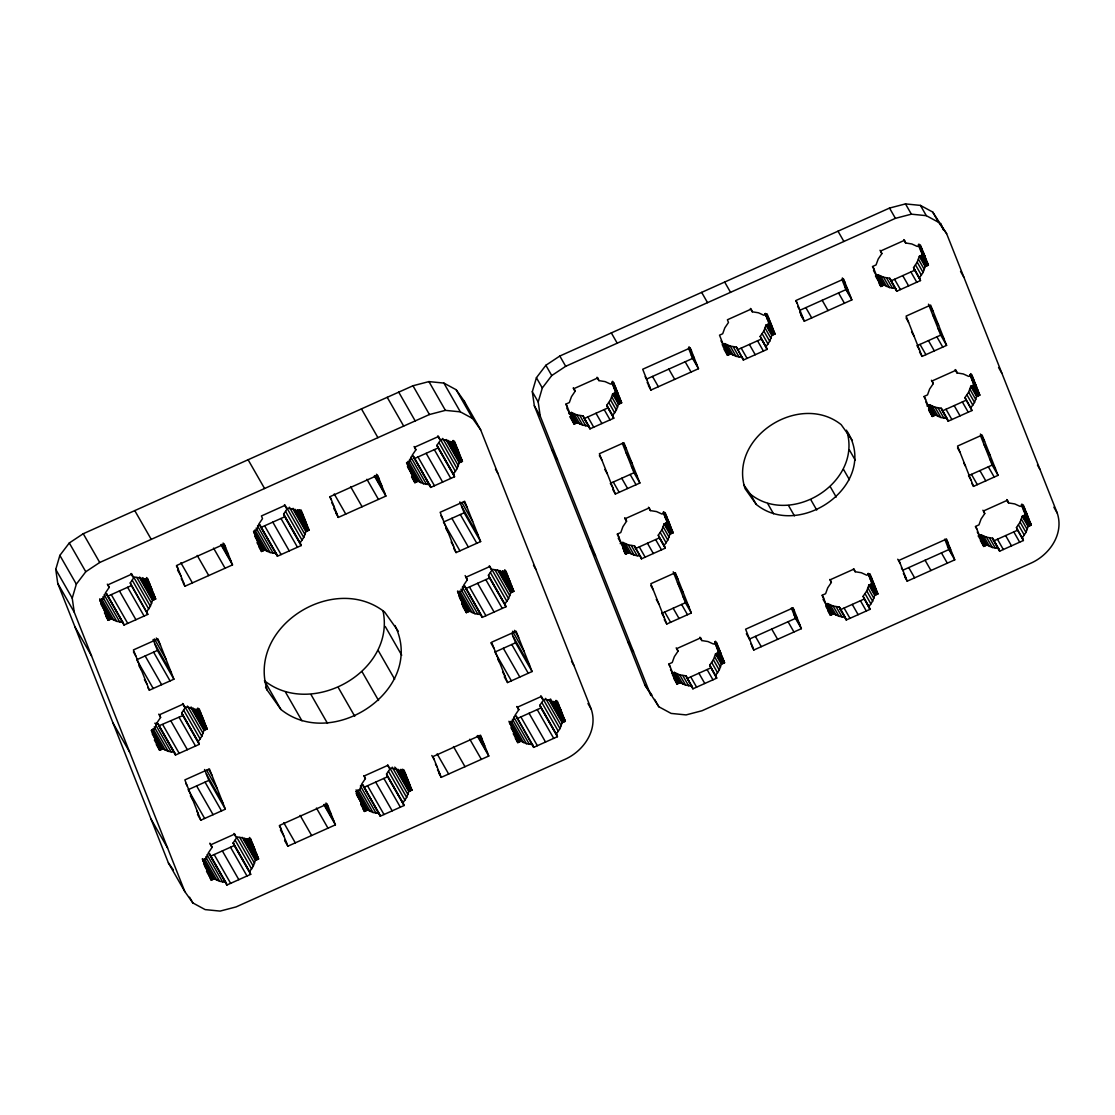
<?xml version="1.0" encoding="UTF-8"?>
<svg xmlns="http://www.w3.org/2000/svg" width="1115" height="1115" viewBox="0 0 1115 1115"><rect width="100%" height="100%" fill="white"/><g stroke="black" fill="none" stroke-linecap="round" stroke-linejoin="round"><path stroke-width="1.5" d="M123.124 622.783L106.483 593.584L124.03 625.055L147.793 614.393L146.734 611.689L150.386 606.281L152.518 600.414L139.333 577.389M201.843 736.248L185.355 707.481L181.703 712.889L182.776 715.593L158.832 725.837L175.473 755.022L199.251 744.36L198.177 741.67L201.843 736.248L203.961 730.381L190.79 707.37M260.743 527.047L277.398 556.232L301.162 545.57L300.088 542.866L303.754 537.458L305.872 531.59L292.701 508.579M211.279 857.672L226.93 885.003L250.694 874.341L249.635 871.637L253.286 866.23L255.419 860.362L242.234 837.351M429.846 485.137L413.205 455.951L430.752 487.408L454.53 476.746L453.457 474.056L457.108 468.635L459.241 462.767L446.056 439.756M379.393 813.908L362.751 784.723L380.299 816.18L404.062 805.518L402.989 802.814L406.654 797.406L408.773 791.538L394.78 767.092M481.304 615.118L464.662 585.919L482.21 617.389L505.973 606.727L504.9 604.023L508.565 598.616L510.698 592.748L497.513 569.737M584.121 418.599L607.884 407.923L606.825 405.233L610.476 399.825L612.609 393.957L615.787 392.522L621.668 402.794L618.49 404.229L616.358 410.097L612.706 415.505L613.766 418.209L590.002 428.871L583.047 415.895L576.859 414.905L571.424 412.425L568.748 413.637M516.649 717.252L533.653 747.371L557.43 736.694L556.357 734.005L560.009 728.583L562.141 722.715L548.956 699.704M620.191 543.604L622.881 542.406L628.303 544.873L634.505 545.876L635.564 548.566L659.341 537.904L658.268 535.2L661.92 529.792L664.052 523.925L667.23 522.503L673.112 532.775L669.934 534.197L667.801 540.064L664.15 545.486L665.223 548.176L641.446 558.838L635.034 547.228M767.134 349.385L760.179 336.409L763.831 331.002L765.963 325.134L769.141 323.712L775.037 333.984L771.845 335.406L769.712 341.274L766.061 346.681L767.134 349.385L743.357 360.047L736.416 347.086L730.213 346.082L724.792 343.615L722.102 344.814M716.666 678.157L709.711 665.181L713.377 659.773L715.509 653.906L718.687 652.47L724.569 662.742L721.391 664.178L719.259 670.045L715.607 675.453L716.666 678.157L692.903 688.819L685.948 675.843L679.76 674.854L674.324 672.373L671.648 673.585M920.488 280.562L913.547 267.586L917.199 262.178L919.331 256.311L922.509 254.889L928.391 265.161L925.213 266.583L923.081 272.45L919.429 277.872L920.488 280.562L896.725 291.238L890.676 280.534M870.035 609.334L863.08 596.358L866.731 590.95L868.864 585.082L872.041 583.661L877.937 593.933L874.745 595.354L872.613 601.222L868.961 606.63L870.035 609.334L846.257 619.996L840.208 609.306M926.913 405.971L929.603 404.773L935.039 407.24L941.227 408.229L942.287 410.933L966.064 400.271L964.991 397.567L968.642 392.159L970.775 386.292L973.952 384.856L979.848 395.142L976.656 396.564L974.524 402.431L970.872 407.839L971.946 410.543L948.168 421.205L942.969 411.979M978.371 535.939L981.047 534.74L986.482 537.221L992.671 538.211L993.744 540.9L1017.507 530.238L1016.448 527.548L1020.1 522.127L1022.232 516.259L1025.41 514.837L1031.291 525.109L1028.114 526.531L1025.981 532.399L1022.33 537.82L1023.389 540.51L999.625 551.186L993.577 540.482M55.75 569.403L59.862 555.395L69.297 542.977L83.249 533.723L412.968 385.762L428.927 381.595L443.868 383.086L456.16 389.734L464.175 401.052L480.649 429.819L591.271 709.265C598.114 729.74 584.107 750.381 565.779 758.967L236.059 906.927L220.101 911.094L205.16 909.603L192.881 902.955L184.853 891.638L168.379 862.871L57.757 583.424L55.75 569.403L72.224 598.17L74.245 612.191L184.853 891.638M72.224 598.17L76.336 584.162L85.771 571.744L99.723 562.49L429.442 414.529L445.401 410.362L460.342 411.853L472.635 418.501L480.649 429.819M532.315 391.713L536.427 377.706L545.862 365.288L559.814 356.033L889.519 208.073L905.491 203.906L920.419 205.397L932.711 212.045L946.621 233.634L1057.243 513.081C1064.086 533.555 1050.079 554.197 1031.751 562.782L702.032 710.743L686.073 714.91L671.132 713.419L658.84 706.771L644.944 685.181L534.322 405.735L532.315 391.713L538.197 401.985L540.204 416.007L650.826 695.453M538.197 401.985L542.308 387.978L551.744 375.56L565.695 366.305L895.415 218.345L911.373 214.178L926.314 215.669L938.607 222.317L946.621 233.634M395.017 625.557C426.097 689.042 332.953 751.524 280.91 709.461L264.422 680.694C311.712 718.408 395.644 671.495 383.058 611.09M743.844 484.941L750.395 494.168C791.72 527.102 863.149 481.792 846.522 430.181M852.404 440.453L841.17 424.648C799.831 391.713 728.402 437.024 745.043 488.635L756.277 504.44C800.375 540.371 879.568 483.562 847.358 431.644M107.556 596.288L131.319 585.626L130.26 582.922L133.911 577.514L150.386 606.281M276.492 553.96L259.851 524.775L260.91 527.465L284.687 516.803L283.614 514.099L287.28 508.691L303.754 537.458M414.278 458.641L438.056 447.979L436.982 445.289L440.634 439.868L457.108 468.635M226.024 882.732L209.383 853.533L210.456 856.236L234.22 845.574L233.16 842.87L236.812 837.463L253.286 866.23M465.736 588.622L489.499 577.96L488.426 575.256L492.091 569.849L508.565 598.616M363.811 787.413L387.588 776.751L386.515 774.047L390.18 768.639L406.654 797.406M532.747 745.085L516.106 715.9L517.179 718.604L540.942 707.927L539.883 705.238L543.535 699.816L560.009 728.583M152.518 600.414L155.696 598.978L147.724 578.838L144.546 580.26L139.11 577.793L132.922 576.789L131.849 574.1L108.085 584.762L109.145 587.452L105.493 592.873L103.361 598.741L100.183 600.177L108.155 620.316L111.347 618.881L116.768 621.362L122.957 622.351L124.03 625.055M203.961 730.381L207.153 728.959L199.181 708.819L196.003 710.241L190.567 707.76L184.365 706.771L183.306 704.067L159.529 714.743L160.602 717.433L156.936 722.855L154.818 728.722L151.64 730.144L159.612 750.284L162.79 748.862L168.226 751.329L174.414 752.332L175.473 755.022M459.241 462.767L462.418 461.345L454.446 441.206L451.268 442.627L445.833 440.146L439.644 439.157L438.571 436.467L414.808 447.129L415.867 449.819L412.216 455.241L410.083 461.108L406.905 462.53L414.878 482.683L418.069 481.248L423.491 483.729L429.679 484.718L430.752 487.408M255.419 860.362L258.596 858.926L250.624 838.787L247.446 840.208L242.011 837.741L235.822 836.738L234.749 834.048L210.986 844.71L212.045 847.4L208.394 852.822L206.261 858.689L203.083 860.125L211.056 880.265L214.247 878.843L219.669 881.31L225.857 882.299L226.93 885.003M621.668 402.794L613.696 382.654L610.518 384.076L605.083 381.609L598.88 380.605L597.821 377.915L574.058 388.578L575.117 391.267L571.465 396.689L569.333 402.557L566.155 403.992L574.127 424.132L577.305 422.71L582.741 425.177L588.929 426.167L590.002 428.871M510.698 592.748L513.876 591.312L505.903 571.173L502.726 572.594L497.29 570.127L491.088 569.124L490.029 566.434L466.251 577.096L467.324 579.786L463.673 585.208L461.54 591.075L458.363 592.511L466.335 612.651L469.513 611.229L474.948 613.696L481.136 614.686L482.21 617.389M408.773 791.538L411.965 790.117L403.992 769.963L400.815 771.399L395.379 768.918L389.177 767.914L388.118 765.224L364.34 775.901L365.413 778.591L361.748 783.998L359.629 789.88L356.452 791.302L364.424 811.441L367.602 810.02L373.037 812.487L379.225 813.49L380.299 816.18M673.112 532.775L665.139 512.635L661.962 514.057L656.526 511.576L650.338 510.586L649.278 507.896L625.501 518.559L626.56 521.249L622.909 526.67L620.776 532.538L617.599 533.96L625.585 554.113L628.762 552.678L634.198 555.159L640.386 556.148L641.446 558.838M562.141 722.715L565.319 721.293L557.347 701.154L554.169 702.575L548.733 700.095L542.545 699.105L541.472 696.415L517.708 707.077L518.768 709.767L515.116 715.189L512.984 721.057L509.806 722.478L517.778 742.632L520.97 741.196L526.392 743.677L532.58 744.667L533.653 747.371M928.391 265.161L920.419 245.021L917.241 246.443L911.805 243.962L905.617 242.972L904.544 240.283L880.78 250.945L881.84 253.635L878.188 259.056L876.055 264.924L872.878 266.346L880.85 286.499L884.028 285.064L889.463 287.545L895.652 288.534L896.725 291.238M724.569 662.742L716.597 642.602L713.419 644.024L707.983 641.557L701.781 640.554L700.722 637.864L676.958 648.526L678.018 651.216L674.366 656.637L672.234 662.505L669.056 663.941L677.028 684.08L680.206 682.659L685.641 685.126L691.83 686.115L692.903 688.819M979.848 395.142L971.862 374.988L968.698 376.41L963.262 373.943L957.06 372.94L956.001 370.25L932.224 380.912L933.297 383.616L929.631 389.024L927.513 394.891L924.335 396.327L932.307 416.466L935.485 415.045L940.921 417.512L947.109 418.515L948.168 421.205M877.937 593.933L869.951 573.779L866.773 575.215L861.337 572.734L855.149 571.73L854.09 569.04L830.313 579.716L831.386 582.406L827.72 587.814L825.602 593.696L822.41 595.117L830.396 615.257L833.574 613.835L839.01 616.302L845.198 617.306L846.257 619.996M1031.291 525.109L1023.319 504.97L1020.141 506.391L1014.706 503.91L1008.518 502.921L1007.444 500.231L983.681 510.893L984.74 513.583L981.088 519.005L978.956 524.872L975.778 526.294L983.751 546.448L986.928 545.012L992.364 547.493L998.552 548.482L999.625 551.186M259.042 547.186L261.523 551.493L264.701 550.071L270.137 552.538L276.325 553.542L277.398 556.232M305.872 531.59L309.064 530.169L301.092 510.015L297.914 511.45L292.478 508.97L286.276 507.966L284.464 504.677M895.652 288.534L889.77 278.262L883.582 277.259L878.146 274.792L875.47 275.99L881.352 286.276M184.965 586.225L232.505 564.901L224.282 544.106L176.741 565.43L184.965 586.225L183.32 583.354M338.333 517.416L385.874 496.077L377.637 475.283L330.096 496.621L338.333 517.416L335.852 513.095M646.533 379.114L692.596 358.445L698.478 368.717L650.937 390.055L648.414 385.651M799.901 310.291L845.964 289.621L851.846 299.893L804.305 321.231L800.932 315.364M737.475 349.776L761.252 339.113M914.607 270.29L890.843 280.952L889.77 278.262M724.123 349.441L727.496 355.309L730.673 353.887L736.109 356.354L742.297 357.357L743.357 360.047M147.724 687.342L149.368 690.213L173.898 679.202L157.424 650.435L136.727 659.732L153.201 688.499M453.624 548.259L456.091 552.58L480.635 541.569L464.161 512.802L443.449 522.085L459.924 550.852M610.727 483.185L633.989 472.746L639.871 483.018L615.341 494.029L612.818 489.624M917.45 345.538L940.712 335.113L946.593 345.385L922.063 356.396L919.541 351.992M197.522 814.438L200.812 820.194L225.355 809.183L208.881 780.416L188.17 789.699L204.658 818.466M504.245 676.791L507.548 682.547L532.078 671.537L515.604 642.77L494.907 652.066L511.381 680.833M662.185 613.152L685.446 602.727L691.328 612.999L666.784 624.01L664.261 619.606M968.907 475.52L992.169 465.08L998.05 475.352L973.507 486.363L971.834 483.436M845.198 617.306L839.316 607.034L833.114 606.03L827.692 603.563L826.104 604.274L831.985 614.546M287.865 846.187L335.406 824.849L327.183 804.054L279.642 825.379L287.865 846.187L284.576 840.431M441.233 777.364L488.774 756.026L480.537 735.231L432.996 756.569L441.233 777.364L438.753 773.043M749.433 639.062L795.497 618.393L801.378 628.665L753.838 650.003L752.151 647.062M902.802 570.239L948.865 549.57L954.747 559.841L907.206 581.18L904.683 576.776M687.021 678.547L710.785 667.885M864.153 599.062L840.376 609.724L839.316 607.034M750.395 308.437L752.249 311.782L758.437 312.785L763.873 315.266L767.05 313.831L775.037 333.984M154.762 723.259L157.94 723.565L174.581 752.75M398.32 631.313L384.605 611.996C333.859 572.065 246.945 626.686 267.196 690.143L280.91 709.461M644.944 685.181L651.954 695.091M168.379 862.871L173.396 869.951M932.711 212.045L938.607 222.317M960.545 271.433L963.904 277.3M920.419 205.397L926.314 215.669M905.491 203.906L911.373 214.178M998.566 367.49L1001.925 373.358M919.025 244.129L922.384 249.997M918.704 244.617L923.75 253.426M918.565 244.91C936.614 278.513 908.488 222.777 922.509 254.889M919.178 246.471L925.06 256.743M920.53 249.899L926.412 260.171M921.896 253.328L927.778 263.6M922.007 255.112L927.889 265.384M920.92 255.6L926.802 265.872M919.819 256.088L925.715 266.36M919.331 256.311L925.213 266.583M1037.438 465.011L1039.947 469.415M889.519 208.073L895.415 218.345M918.467 259.279L924.349 269.565M917.199 262.178L923.081 272.45M903.763 239.613L905.617 242.972M915.554 264.966L921.436 275.238M1053.87 507.2L1057.243 513.081M913.547 267.586L919.596 278.29M914.077 268.938L920.321 280.144M970.803 373.609L972.489 376.549M970.482 374.096L973.841 379.978M970.148 374.598L975.193 383.393M969.938 374.696L975.82 384.968M910.899 271.962L916.781 282.234M970.621 376.452L976.517 386.724M929.785 305.51L933.144 311.392M971.987 379.881L977.869 390.152M973.339 383.309L979.221 393.581M973.465 385.079L979.346 395.365M932.739 314.96L938.621 325.232M972.364 385.581L978.245 395.853M971.277 386.069L977.158 396.341M938.217 328.813L944.112 339.085M970.775 386.292L976.656 396.564M969.911 389.26L975.792 399.532M902.732 275.628L908.613 285.9M968.642 392.159L974.524 402.431M936.879 336.828L942.76 347.099M955.221 369.581L956.893 372.521M955.374 370.013L957.06 372.94M966.998 394.933L972.879 405.219M964.991 397.567L971.04 408.257M965.52 398.919L971.946 410.543M880 250.276L881.84 253.635M894.551 279.294L900.432 289.565M928.447 340.619L934.328 350.89M1021.925 504.078L1025.284 509.945M1021.605 504.565L1026.65 513.374M962.343 401.93L968.224 412.202M1022.079 506.419L1027.96 516.691M980.392 434.028L984.587 441.359M1023.431 509.848L1029.312 520.12M1024.796 513.276L1030.678 523.548M889.937 278.68L896.195 289.886M1024.908 515.06L1030.79 525.332M984.197 444.941L990.078 455.213M1023.821 515.548L1029.702 525.82M886.606 277.956L892.488 288.228M989.674 458.781L995.556 469.067M1022.72 516.036L1028.615 526.308M1022.232 516.259L1028.114 526.531M883.582 277.259L889.463 287.545M1021.368 519.228L1027.249 529.514M906.077 317.998L908.6 322.402M920.014 344.396L925.896 354.668M880.752 276.213L886.634 286.485M954.175 405.595L960.057 415.867M911.568 331.838L914.091 336.242M1020.1 522.127L1025.981 532.399M878.146 274.792L884.028 285.064M988.336 466.809L994.218 477.081M1006.664 499.562L1008.35 502.503M1006.831 499.98L1008.518 502.921M877.658 275.015L883.54 285.287M872.446 266.555L874.118 269.496M917.046 345.692L919.568 350.096M876.557 275.503L882.439 285.774M873.505 270.555L876.864 276.422M1018.455 524.914L1024.337 535.186M879.178 283.558L880.85 286.499M1016.448 527.548L1022.859 539.172M1017.34 529.82L1023.389 540.51M931.443 380.257L933.297 383.616M946.008 409.261L951.889 419.547M979.89 470.586L985.785 480.858M1013.8 531.911L1019.681 542.183M941.227 408.229L947.109 418.515M941.395 408.661L947.639 419.853M838.006 231.195L843.888 241.467M938.049 407.923L943.931 418.209M935.039 407.24L940.921 417.512M957.534 447.965L960.057 452.369M971.458 474.377L977.339 484.649M932.196 406.181L938.091 416.453M1005.619 535.576L1011.514 545.848M963.862 463.282L965.534 466.223M929.603 404.773L935.485 415.045M929.102 404.996L934.983 415.268M923.889 396.536L925.575 399.477M968.503 475.673L971.026 480.077M928.015 405.484L933.896 415.756M925.798 401.999L928.321 406.39M928.53 408.912L932.795 416.243M928.934 410.599L932.307 416.466M982.9 510.224L984.74 513.583M997.451 539.242L1003.333 549.514M992.671 538.211L998.719 548.901M993.2 539.562L999.096 549.834M842.369 277.942L844.891 282.346M847.721 289.496L841.839 279.224L845.964 289.621M989.507 537.904L995.388 548.176M844.668 286.374L850.55 296.646M986.482 537.221L992.364 547.493M983.653 536.162L989.535 546.434M981.047 534.74L986.928 545.012M980.559 534.963L986.441 545.235M975.346 526.517L977.019 529.444M977.242 531.966L985.339 545.723M978.301 535.953L984.252 546.225M838.536 292.952L844.417 303.224M980.392 540.566L983.751 546.448M822.187 300.283L828.069 310.569M946.119 539.367L947.792 542.294M950.621 549.444L944.74 539.172L948.865 549.57M947.569 546.322L953.45 556.594M805.838 307.629L811.734 317.9M941.436 552.901L947.318 563.173M795.678 300.743L797.35 303.684M797.657 306.43L800.18 310.834M799.65 312.102L803.009 317.984M925.088 560.232L930.969 570.518M849.309 449.777L855.191 460.063M766.507 314.416L769.029 318.82M765.336 313.44L770.381 322.249M765.127 313.538L771.009 323.81M765.81 315.294L771.705 325.566M767.176 318.723L773.057 328.995M768.528 322.151L774.409 332.423M908.739 567.577L914.635 577.849M768.653 323.935L774.535 334.207M767.552 324.423L773.434 334.695M766.465 324.911L772.347 335.183M765.963 325.134L771.845 335.406M897.728 559.228L900.251 563.632M765.099 328.103L770.981 338.375M901.408 567.842L903.08 570.782M903.387 573.528L905.91 577.932M843.525 469.401L849.407 479.673M763.831 331.002L769.712 341.274M762.186 333.789L768.068 344.061M760.179 336.409L766.228 347.113M760.709 337.761L766.967 348.967M724.666 282.053L730.548 292.325M757.531 340.772L763.413 351.058M749.364 344.437L755.245 354.723M830.327 486.809L836.208 497.081M741.196 348.117L747.078 358.389M869.407 574.364L871.93 578.769M868.237 573.389L873.282 582.197M868.027 573.486L873.909 583.758M868.71 575.242L874.606 585.514M870.076 578.671L875.958 588.943M871.428 582.1L877.31 592.372M736.416 347.086L742.827 358.696M871.554 583.884L877.435 594.156M870.453 584.371L876.334 594.643M733.238 346.779L739.12 357.051M701.656 292.381L707.537 302.653M869.365 584.859L875.247 595.131M868.864 585.082L874.745 595.354M730.213 346.082L736.109 356.354M868 588.051L873.881 598.323M727.384 345.023L733.28 355.295M866.731 590.95L872.613 601.222M724.792 343.615L730.673 353.887M853.463 568.803L855.149 571.73M724.29 343.838L730.172 354.11M723.203 344.326L729.085 354.598M720.987 340.842L723.51 345.246M865.087 593.738L870.968 604.009M722.882 346.291L727.984 355.086M810.842 499.757L816.724 510.029M863.08 596.358L869.129 607.062M863.609 597.71L869.867 608.915M860.432 600.72L866.313 611.006M852.264 604.4L858.146 614.672M788.542 505.555L794.424 515.841M829.699 579.466L831.386 582.406M844.097 608.065L849.978 618.337M839.484 607.452L845.727 618.658M689.014 346.765L691.537 351.169M694.366 358.319L688.485 348.047L692.596 358.445M836.139 606.727L842.02 616.999M691.314 355.197L697.196 365.469M833.114 606.03L839.01 616.302M830.285 604.971L836.18 615.243M827.692 603.563L833.574 613.835M827.191 603.786L833.072 614.058M821.978 595.326L823.664 598.267M823.037 599.312L826.41 605.194M767.622 503.464L773.503 513.736M825.783 606.239L830.884 615.034M685.168 361.776L691.049 372.048M827.874 610.853L830.396 615.257M750.395 494.168L756.277 504.44M668.819 369.107L674.714 379.379M792.751 608.177L794.438 611.118M797.267 618.268L791.385 607.996L795.497 618.393M794.215 615.146L800.096 625.417M652.484 376.438L658.366 386.71M788.068 621.724L793.95 631.996M645.139 376.717L646.825 379.657M647.132 382.389L649.655 386.793M611.327 332.911L617.208 343.183M771.719 629.055L777.615 639.327M612.623 381.274L614.309 384.215M612.302 381.762L615.661 387.63M612.818 383.727L617.027 391.058M611.759 382.361L617.64 392.633M612.456 384.104L618.337 394.389M613.808 387.532L619.689 397.818M615.173 390.961L621.055 401.247M755.385 636.386L761.266 646.658M615.285 392.745L621.167 403.017M614.198 393.233L620.079 403.518M613.097 393.734L618.978 404.006M612.609 393.957L618.49 404.229M611.745 396.926L617.626 407.198M746.353 633.724L749.726 639.606M750.869 643.815L752.555 646.742M610.476 399.825L616.358 410.097M597.041 377.246L598.88 380.605M608.832 402.599L614.713 412.871M606.825 405.233L612.874 415.923M607.354 406.585L613.236 416.857M607.717 407.505L613.766 418.209M663.76 511.743L667.118 517.611M663.425 512.231L668.47 521.039M604.177 409.595L610.058 419.867M663.899 514.085L669.794 524.357M623.062 443.157L626.421 449.024M665.265 517.513L671.146 527.785M666.617 520.942L672.498 531.214M666.742 522.726L672.624 532.998M626.017 452.606L631.898 462.878M665.641 523.214L671.523 533.486M664.554 523.702L670.436 533.974M631.494 466.446L637.39 476.718M664.052 523.925L669.934 534.197M663.188 526.893L669.07 537.165M595.995 413.261L601.891 423.533M630.156 474.46L636.038 484.746M661.92 529.792L667.801 540.064M648.484 507.227L650.338 510.586M559.814 356.033L565.695 366.305M660.275 532.58L666.157 542.852M658.268 535.2L664.317 545.904M658.798 536.552L664.679 546.824M573.263 387.922L574.95 390.849M659.174 537.486L665.223 548.176M573.431 388.341L575.117 391.267M587.828 416.926L593.71 427.198M715.523 641.223L717.21 644.163M621.724 478.251L627.606 488.523M715.203 641.71L718.562 647.592M714.882 642.198L719.928 651.007M714.659 642.31L720.625 652.777L714.743 642.505L718.687 652.47M655.62 539.576L661.502 549.848M674.505 573.124L677.864 578.992M715.356 644.066L721.238 654.338M716.708 647.494L722.59 657.766M718.074 650.909L723.956 661.195M583.047 415.895L589.096 426.599M583.577 417.247L589.835 428.453M718.185 652.693L724.067 662.965M677.46 582.574L683.356 592.846M717.098 653.181L722.98 663.467M579.884 415.588L585.765 425.86M715.997 653.683L721.879 663.955M682.951 596.427L688.833 606.699M715.509 653.906L721.391 664.178M576.859 414.905L582.741 425.177M599.354 455.631L601.877 460.035M714.645 656.874L720.527 667.146M613.292 482.042L619.173 492.314M574.03 413.846L579.912 424.118M545.862 365.288L551.744 375.56M647.453 543.242L653.334 553.514M604.846 469.485L607.368 473.889M681.613 604.442L687.495 614.713M713.377 659.773L719.259 670.045M571.424 412.425L577.305 422.71M699.941 637.195L701.781 640.554M570.936 412.648L576.817 422.933M565.723 404.201L567.396 407.128M610.323 483.339L612.846 487.729M569.835 413.149L575.716 423.421M566.782 408.188L570.141 414.055M711.732 662.547L717.614 672.819M574.629 423.909L570.42 416.564L572.887 420.982M569.918 416.787L574.127 424.132M709.711 665.181L715.774 675.871M710.255 666.533L716.499 677.725M624.721 517.89L626.407 520.83M624.888 518.308L626.56 521.249M639.285 546.908L645.167 557.179M673.167 608.232L679.063 618.504M707.077 669.544L712.959 679.816M634.505 545.876L640.554 556.566M536.427 377.706L542.308 387.978M631.327 545.57L637.209 555.841M628.303 544.873L634.198 555.159M650.812 585.612L653.334 590.002M664.735 612.01L670.617 622.282M625.473 543.813L631.369 554.099M698.896 673.209L704.792 683.481M656.289 599.452L658.812 603.856M622.881 542.406L628.762 552.678M622.379 542.629L628.261 552.901M617.166 534.169L618.853 537.109M661.78 613.306L664.289 617.71M621.292 543.116L627.174 553.388M618.226 538.169L621.585 544.036M622.658 548.023L626.072 553.876M623.898 551.172L625.585 554.113M676.164 647.871L678.018 651.216M690.729 676.875L696.61 687.147M534.322 405.735L540.204 416.007M685.948 675.843L691.83 686.115M686.115 676.275L692.359 687.467M682.784 675.537L688.666 685.809M551.604 449.401L557.486 459.673M679.76 674.854L685.641 685.126M676.93 673.794L682.812 684.066M674.324 672.373L680.206 682.659M673.836 672.596L679.718 682.882M668.624 664.15L670.296 667.091M672.735 673.098L678.617 683.37M670.519 669.599L673.042 674.004M672.484 675.049L677.53 683.857M673.669 678.213L677.028 684.08M589.626 545.458L595.521 555.73M627.661 641.515L633.543 651.787M654.644 699.439L658.84 706.771M456.16 389.734L472.635 418.501M495.464 469.164L497.931 473.485M443.868 383.086L460.342 411.853M428.927 381.595L445.401 410.362M533.486 565.221L535.953 569.542M453.122 440.425L456.425 446.181M452.829 440.982L457.777 449.61M452.634 441.108L458.404 451.185M452.495 441.429L459.087 452.927M452.216 441.972L460.453 456.356M451.923 442.53L461.805 459.784M451.714 442.641L462.418 461.345M450.39 441.429L461.931 461.568M448.481 440.481L460.829 462.056M446.558 439.533L459.742 462.544M571.507 661.279L573.988 665.599M412.968 385.762L429.442 414.529M442.725 438.418L458.377 465.736M437.833 435.854L439.644 439.157M438.989 442.655L455.464 471.422M587.967 703.509L591.271 709.265M436.982 445.289L453.457 474.056M437.15 445.707L453.986 475.394M437.888 447.561L454.53 476.746M504.872 569.849L506.517 572.734M504.579 570.406L507.869 576.162M504.287 570.95L509.221 579.577M434.334 449.652L450.808 478.419M504.078 571.089L509.848 581.152M503.952 571.396L510.545 582.908M463.882 501.82L467.171 507.562M503.659 571.953L511.897 586.337M502.544 571.061L513.248 589.765M502.335 571.187L513.876 591.312M501.848 571.41L513.374 591.535M398.724 392.146L415.198 420.913M461.945 502.726L472.649 521.416M499.924 570.462L512.287 592.037M498.837 570.95L511.186 592.525M461.666 506.503L478.14 535.27M495.004 569.821L509.82 595.717M426.167 453.317L442.641 482.084M460.314 514.517L476.802 543.284M489.276 565.835L491.088 569.124M490.433 572.622L506.907 601.389M387.212 397.316L403.686 426.083M488.426 575.256L505.067 604.442M488.969 576.608L505.443 605.375M489.332 577.528L505.973 606.727M414.055 446.516L415.867 449.819M417.986 456.983L434.474 485.75M451.882 518.308L468.356 547.075M556.023 700.373L559.326 706.13M555.73 700.931L560.678 709.558M485.792 579.619L502.266 608.386M555.535 701.056L561.305 711.133M555.395 701.377L561.988 712.875M514.503 630.351L518.628 637.543M555.117 701.92L563.354 716.304M554.824 702.478L564.706 719.732M554.615 702.589L565.319 721.293M413.749 457.303L430.585 486.99M553.291 701.377L564.831 721.516M512.566 631.257L524.106 651.397M550.545 698.994L563.73 722.004M410.864 457.08L426.515 484.412M549.458 699.481L562.643 722.492M513.109 636.47L529.583 665.237M409.498 459.269L423.491 483.729M440.982 515.701L442.627 518.573M545.625 698.366L561.277 725.698M408.313 461.094L420.662 482.67M477.61 583.284L494.084 612.051M445.652 528.12L448.118 532.426M511.771 644.498L528.245 673.265M407.351 462.544L418.069 481.248M540.733 695.802L542.545 699.105M406.864 462.767L417.568 481.471M406.501 462.809L408.16 465.68M451.129 541.96L453.596 546.28M407.407 466.14L416.466 481.959M407.602 466.851L410.891 472.607M541.89 702.603L558.364 731.37M415.379 482.447L412.09 476.704L413.637 479.534M411.588 476.927L414.878 482.683M539.883 705.238L556.524 734.423M540.413 706.576L556.887 735.343M465.136 575.577L467.157 579.368M540.789 707.509L557.43 736.694M465.68 576.915L467.324 579.786M469.443 586.95L485.917 615.717M503.339 648.275L519.813 677.042M537.235 709.6L553.709 738.367M465.192 587.271L482.042 616.971M361.441 408.884L377.915 437.651M462.321 587.061L477.973 614.379M460.941 589.25L474.948 613.696M490.795 642.798L494.084 648.554M459.756 591.062L472.119 612.637M529.067 713.265L545.542 742.033M497.917 659.523L499.562 662.408M457.986 591.089L469.513 611.229M457.485 591.312L469.011 611.452M457.958 592.776L459.603 595.661M502.572 671.941L505.053 676.261M458.864 596.121L467.924 611.94M459.868 598.267L462.349 602.574M461.889 603.8L466.823 612.428M461.791 603.745L465.08 609.501M463.032 606.894L466.335 612.651M516.956 706.464L518.6 709.349M517.123 706.896L518.768 709.767M520.886 716.931L537.374 745.698M376.452 474.223L378.933 478.53M375.992 475.617L381.762 485.68M513.764 717.029L529.416 744.36M374.696 475.575L384.591 492.83M374.333 475.938L385.874 496.077M512.398 719.217L526.392 743.677M511.214 721.043L523.562 742.618M510.252 722.506L520.97 741.196M508.928 721.28L520.468 741.419M509.402 722.757L511.06 725.628M511.13 727.524L519.367 741.907M511.325 728.234L513.792 732.555M513.235 733.726L518.28 742.409M366.905 479.269L378.445 499.409M515.311 738.311L517.778 742.632M350.57 486.614L362.096 506.74M480.175 735.607L481.819 738.478M478.893 735.566L484.663 745.628M477.596 735.524L487.492 752.778M477.234 735.886L488.774 756.026M334.221 493.945L345.762 514.085M469.805 739.231L481.346 759.357M329.733 496.983L331.378 499.868M331.74 502.698L334.207 507.018M333.747 508.412L337.037 514.168M385.246 626.477L401.721 655.244M453.471 746.562L464.997 766.702M300.59 510.684L303.057 515.005M299.475 509.792L304.409 518.419M299.266 509.931L305.036 519.994M299.141 510.238L305.733 521.75M298.848 510.795L307.085 525.179M297.733 509.903L308.437 528.608M378.18 650.449L394.668 679.216M297.524 510.029L309.064 530.169M437.122 753.893L448.662 774.033M297.036 510.252L308.562 530.392M295.113 509.304L307.475 530.879M293.189 508.356L306.374 531.367M431.812 755.496L434.279 759.817M289.356 507.227L305.008 534.559M435.463 764.082L437.108 766.967M437.47 769.796L439.937 774.117M285.621 511.478L302.095 540.245M283.614 514.099L300.088 542.866M283.781 514.517L300.632 544.218M284.52 516.384L301.162 545.57M248.101 459.742L264.576 488.509M280.966 518.461L297.454 547.228M362.054 671.704L378.543 700.471M272.799 522.127L289.273 550.908M264.631 525.806L281.105 554.573M402.668 769.197L405.958 774.953M402.376 769.74L407.31 778.382M402.167 769.88L407.937 779.943M402.041 770.186L408.634 781.699M400.926 769.308L409.986 785.127M400.633 769.852L411.337 788.556M400.424 769.977L411.965 790.117M260.38 526.113L276.854 554.88M399.937 770.2L411.463 790.34M398.013 769.252L410.376 790.828M257.509 525.904L273.161 553.235M396.09 768.305L409.275 791.316M256.129 528.092L270.137 552.538M392.257 767.176L407.909 794.507M254.945 529.904L267.307 551.479M253.997 531.367L264.701 550.071M387.532 765.043L389.177 767.914M254.318 533.026L264.199 550.294M254.875 536.399L263.112 550.782M388.522 771.427L404.996 800.194M256.98 542.601L262.011 551.27M338.277 687.523L354.751 716.29M386.515 774.047L403.156 803.246M387.058 775.399L403.532 804.166M387.421 776.333L404.062 805.518M383.867 778.423L400.355 807.19M375.699 782.089L392.173 810.856M363.755 775.705L365.413 778.591M367.532 785.754L384.006 814.521M311.029 694.603L327.503 723.37M363.281 786.061L380.131 815.762M223.098 543.033L225.565 547.354M222.624 544.427L228.394 554.503M360.41 785.852L376.048 813.183M221.341 544.385L231.223 561.653M220.979 544.761L232.505 564.901M359.852 789.476L373.037 812.487M357.845 789.852L370.208 811.427M356.075 789.88L367.602 810.02M356.396 791.538L367.1 810.243M356.047 791.566L357.692 794.451M356.131 793.476L366.013 810.73M357.135 795.622L360.438 801.378M360.8 804.027L364.912 811.218M360.703 803.985L363.169 808.291M213.55 548.092L225.077 568.232M362.779 808.57L364.424 811.441M285.468 692.053L301.942 720.82M197.202 555.423L208.742 575.563M265.537 687.272L267.196 690.143M325.998 802.981L328.465 807.302M325.524 804.375L331.294 814.452M324.242 804.333L334.124 821.602M323.88 804.709L335.406 824.849M180.867 562.754L192.393 582.894M316.451 808.041L327.977 828.18M176.379 565.807L178.024 568.692M177.55 570.086L180.853 575.828M181.215 578.671L183.682 582.978M134.762 510.6L151.236 539.367M300.102 815.372L311.642 835.511M146.692 577.514L148.337 580.399M146.4 578.072L149.703 583.814M146.107 578.615L151.055 587.243M145.912 578.755L151.751 589.013M145.772 579.061L152.365 590.574M145.48 579.619L153.731 594.002M144.379 578.727L155.083 597.417M144.169 578.838L155.696 598.978M283.767 822.717L295.294 842.842M142.845 577.626L155.194 599.201M141.744 578.114L154.107 599.689M139.835 577.166L153.02 600.191M279.28 825.755L280.924 828.64M136.824 577.486L151.654 603.382M280.45 830.034L283.754 835.79M284.938 840.055L286.583 842.926M131.11 573.486L132.755 576.371M131.263 573.918L132.922 576.789M132.267 580.288L148.741 609.055M130.26 582.922L147.264 613.041M131.152 585.194L147.793 614.393M197.857 708.039L201.146 713.795M197.564 708.582L202.498 717.224M197.355 708.722L203.195 718.98M127.612 587.284L144.086 616.051M197.23 709.042L203.822 720.541M156.323 638.017L160.449 645.209M196.937 709.586L205.174 723.97M196.644 710.144L206.526 727.398M196.435 710.255L207.153 728.959M195.125 709.042L206.651 729.182M154.4 638.923L165.926 659.063M193.202 708.095L205.564 729.67M191.278 707.147L204.463 730.158M154.943 644.136L171.417 672.903M187.445 706.032L203.097 733.349M119.444 590.95L135.918 619.717M153.591 652.15L170.065 680.917M182.553 703.467L184.365 706.771M83.249 533.723L99.723 562.49M183.71 710.269L200.184 739.036M181.703 712.889L198.177 741.67M181.87 713.321L198.721 743.008M182.609 715.175L199.251 744.36M107.333 584.162L109.145 587.452M111.263 594.616L127.737 623.383M249.593 837.463L251.237 840.348M145.159 655.941L161.633 684.708M249.3 838.02L252.603 843.762M249.007 838.564L253.955 847.191M248.812 838.703L254.652 848.961M179.055 717.266L195.529 746.033M248.673 839.01L255.265 850.522M208.603 769.434L211.892 775.176M248.38 839.567L256.631 853.951M247.279 838.675L257.983 857.379M247.07 838.801L258.596 858.926M107.026 594.936L123.5 623.703M246.568 839.024L258.095 859.149M206.665 770.34L217.383 789.03M244.645 838.076L257.007 859.651M104.141 594.713L119.793 622.045M243.558 838.564L255.92 860.139M206.387 774.117L222.861 802.884M102.761 596.915L116.768 621.362M133.438 651.899L135.905 656.219M239.725 837.435L254.554 863.331M101.59 598.727L113.939 620.302M69.297 542.977L85.771 571.744M170.888 720.931L187.362 749.698M138.915 665.753L141.396 670.073M205.049 782.131L221.523 810.898M99.806 598.755L111.347 618.881M233.997 833.449L235.822 836.738M100.141 600.414L110.845 619.104M99.779 600.441L101.423 603.313M144.406 679.606L146.873 683.913M100.684 603.773L109.744 619.606M235.167 840.236L251.642 869.003M104.448 612.846L108.657 620.093M105.688 615.996L108.155 620.316M233.16 842.87L249.635 871.637M233.328 843.288L250.164 872.989M234.052 845.142L250.694 874.341M158.79 714.13L160.602 717.433M162.72 724.597L179.194 753.364M196.616 785.922L213.09 814.689M230.512 847.233L246.986 876M159.292 726.353L174.944 753.684M59.862 555.395L76.336 584.162M155.584 724.694L171.236 752.026M154.218 726.882L168.226 751.329M185.717 783.315L187.362 786.187M153.034 728.708L165.396 750.284M222.345 850.898L238.819 879.665M190.372 795.734L192.839 800.04M152.086 730.158L162.79 748.862M151.584 730.381L162.288 749.085M151.236 730.423L152.88 733.294M196.672 811.023L198.331 813.894M152.142 733.754L161.201 749.573M154.344 739.998L160.1 750.06M156.309 744.541L159.612 750.284M209.871 843.177L211.516 846.062M210.233 844.111L212.045 847.4M214.164 854.564L230.638 883.331M57.757 583.424L74.245 612.191M209.927 854.884L226.763 884.585M207.042 854.675L222.693 881.993M75.04 627.09L91.528 655.857M205.662 856.864L219.669 881.31M204.491 858.675L216.84 880.251M202.707 858.703L214.247 878.843M202.205 858.926L213.746 879.066M202.679 860.39L204.324 863.261M203.585 863.735L212.644 879.554M204.603 865.881L207.069 870.188M206.512 871.359L211.557 880.042M113.075 723.147L129.549 751.914M151.096 819.204L167.571 847.971M189.578 897.213L192.881 902.955M940.739 223.362L943.304 229.829M970.008 374.891L973.952 384.856M1025.41 514.837L1021.382 504.677L1027.263 514.949M946.593 345.385L930.649 305.092L906.119 316.103L922.063 356.396M998.05 475.352L982.106 435.059L957.562 446.07L973.507 486.363M928.474 304.186L940.712 335.113M980.531 435.7L992.169 465.08M851.846 299.893L843.609 279.098L796.068 300.437L804.305 321.231M954.747 559.841L946.51 539.047L898.969 560.385L907.206 581.18M765.197 313.733L769.141 323.712M868.097 573.681L872.041 583.661M752.249 311.782L751.189 309.092L727.412 319.768L728.485 322.458L724.82 327.866L722.701 333.747L719.51 335.169L727.496 355.309M698.478 368.717L690.241 347.922L642.7 369.246L650.937 390.055M801.378 628.665L793.141 607.87L745.601 629.208L753.838 650.003M611.842 382.557L615.787 392.522M667.23 522.503L663.216 512.329L669.098 522.614M639.871 483.018L623.926 442.725L599.382 453.735L615.341 494.029M691.328 612.999L675.369 572.706L650.839 583.716L666.784 624.01M622.365 443.366L633.989 472.746M673.209 571.8L685.446 602.727M464.175 401.052L466.098 405.902M480.635 541.569L464.676 501.276L440.146 512.287L456.091 552.58M532.078 671.537L516.134 631.243L491.59 642.254L507.548 682.547M459.84 501.889L464.161 512.802M511.897 633.404L515.604 642.77M286.276 507.966L285.217 505.276L261.44 515.952L262.513 518.642L258.847 524.05L256.729 529.932L253.551 531.353L261.523 551.493M173.898 679.202L157.954 638.909L133.424 649.92L149.368 690.213M225.355 809.183L209.411 768.89L184.867 779.901L200.812 820.194M153.103 639.522L157.424 650.435M204.561 769.503L208.881 780.416M157.94 723.565L158.469 724.917"/></g></svg>
